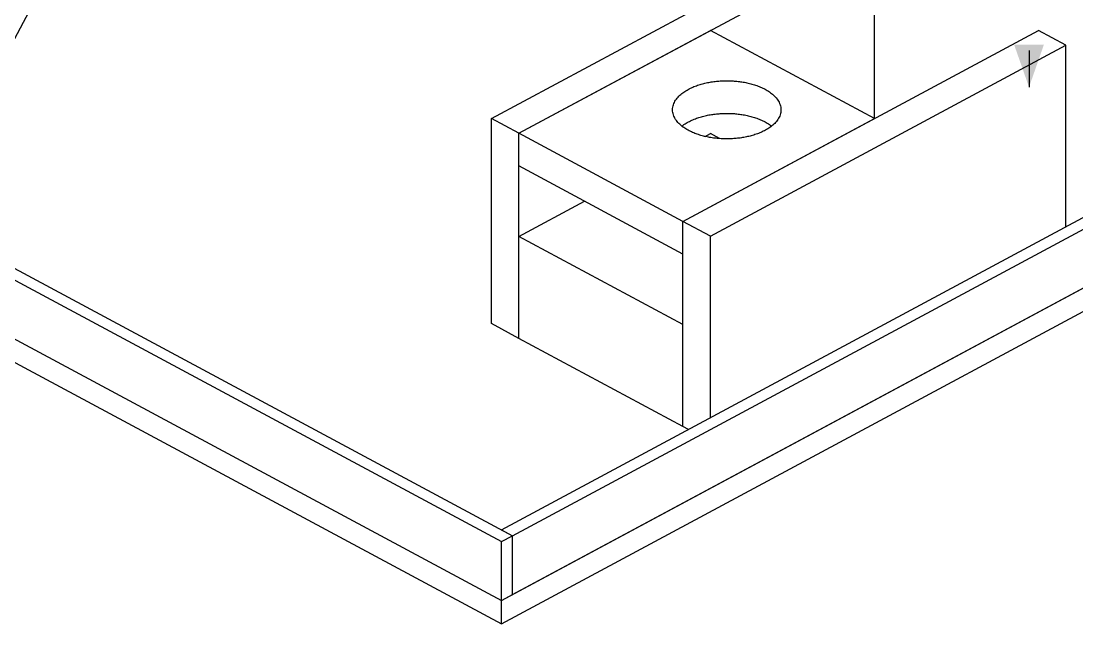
# Model space of a CAD drawing. Header units: millimetres. Extents: x 0 to 841, y 0 to 594.
# Drawn here: x 290.2 to 389.7, y 160.9 to 217.7 of the extents above; entities that cross this region are included whole.
import ezdxf

# ---------------------------------------------------------------- set-up
doc = ezdxf.new("R2010")
doc.units = ezdxf.units.MM
doc.linetypes.add('EJE', pattern=[31, 20, -4, 3, -4])
for name, color, linetype, lineweight in [('COTA', 7, 'CONTINUOUS', 25), ('EJE', 7, 'EJE', 25), ('FINA', 7, 'CONTINUOUS', 25)]:
    doc.layers.add(name, color=color, linetype=linetype, lineweight=lineweight)

msp = doc.modelspace()

# ---------------------------------------------------------------- linework, layer by layer
at = {"layer": 'COTA'}
msp.add_solid([(385.219, 211.451), (386.619, 215.451), (383.819, 215.451)], dxfattribs=at)
at = {"layer": 'EJE'}
msp.add_line((385.219, 245.901), (385.219, 211.451), dxfattribs=at)
at = {"layer": 'FINA'}
for points in [[(72.531, 310.933), (336.531, 169.192)], [(71.5, 310.379), (335.5, 168.639)], [(335.5, 169.746), (597.437, 310.379)], [(336.531, 169.192), (598.469, 309.825)], [(71.5, 304.842), (335.5, 163.102)], [(71.5, 304.842), (335.5, 163.102)], [(335.5, 163.102), (599.5, 304.842)], [(336.531, 163.656), (598.469, 304.289)], [(71.5, 302.628), (335.5, 160.887)], [(335.5, 160.887), (599.5, 302.628)], [(334.559, 208.49), (368.074, 226.484)], [(337.137, 207.106), (370.653, 225.1)], [(370.653, 208.49), (370.653, 225.1)], [(290.948, 218.558), (283.576, 204.705)], [(337.137, 207.106), (355.184, 216.795)], [(352.606, 198.801), (386.121, 216.795)], [(370.653, 208.49), (355.184, 216.795)], [(388.699, 215.411), (386.121, 216.795)], [(355.184, 197.417), (388.699, 215.411)], [(388.699, 198.309), (388.699, 215.411)], [(351.626, 209.321), (351.631, 209.441), (351.646, 209.561), (351.67, 209.68), (351.704, 209.796), (351.745, 209.909), (351.795, 210.02), (351.852, 210.126), (351.915, 210.229), (351.984, 210.329), (352.058, 210.424), (352.137, 210.516), (352.22, 210.604), (352.307, 210.688), (352.397, 210.769), (352.49, 210.846), (352.585, 210.92), (352.683, 210.991), (352.784, 211.058), (352.886, 211.123), (352.99, 211.185), (353.095, 211.244), (353.202, 211.301), (353.31, 211.355), (353.419, 211.406), (353.53, 211.455), (353.641, 211.502), (353.754, 211.547), (353.867, 211.589), (353.981, 211.63), (354.096, 211.668), (354.211, 211.704), (354.327, 211.738), (354.443, 211.771), (354.56, 211.801), (354.678, 211.83), (354.796, 211.857), (354.914, 211.882), (355.033, 211.905), (355.152, 211.927), (355.271, 211.947), (355.39, 211.965), (355.51, 211.982), (355.63, 211.997), (355.75, 212.01), (355.871, 212.022), (355.991, 212.032), (356.112, 212.041), (356.232, 212.048), (356.353, 212.054), (356.474, 212.058), (356.595, 212.06), (356.716, 212.061), (356.837, 212.061), (356.957, 212.058), (357.078, 212.055), (357.199, 212.05), (357.32, 212.043), (357.44, 212.035), (357.561, 212.025), (357.681, 212.013), (357.802, 212), (357.922, 211.986), (358.041, 211.969), (358.161, 211.951), (358.28, 211.932), (358.399, 211.911), (358.518, 211.888), (358.636, 211.863), (358.754, 211.837), (358.872, 211.808), (358.989, 211.778), (359.106, 211.746), (359.222, 211.713), (359.337, 211.677), (359.452, 211.639), (359.566, 211.599), (359.68, 211.558), (359.792, 211.513), (359.904, 211.467), (360.015, 211.419), (360.124, 211.368), (360.233, 211.314), (360.34, 211.258)], [(360.34, 211.258), (360.447, 211.199), (360.553, 211.137), (360.656, 211.072), (360.758, 211.004), (360.858, 210.933), (360.955, 210.859), (361.049, 210.782), (361.141, 210.7), (361.229, 210.616), (361.314, 210.527), (361.394, 210.435), (361.47, 210.339), (361.54, 210.239), (361.605, 210.135), (361.662, 210.027), (361.713, 209.916), (361.756, 209.801), (361.79, 209.684), (361.815, 209.564), (361.83, 209.443), (361.835, 209.321)], [(361.835, 209.321), (361.83, 209.201), (361.816, 209.082), (361.792, 208.964), (361.759, 208.849), (361.718, 208.736), (361.669, 208.626), (361.613, 208.52), (361.55, 208.418), (361.482, 208.319), (361.409, 208.224), (361.331, 208.133), (361.248, 208.045), (361.163, 207.961), (361.074, 207.881), (360.982, 207.804), (360.887, 207.73), (360.79, 207.659), (360.691, 207.591), (360.59, 207.527), (360.487, 207.465), (360.382, 207.406), (360.276, 207.349), (360.169, 207.295), (360.061, 207.244), (359.951, 207.194), (359.841, 207.148), (359.729, 207.103), (359.617, 207.06), (359.504, 207.02), (359.39, 206.982), (359.276, 206.945), (359.161, 206.911), (359.046, 206.878), (358.929, 206.847), (358.813, 206.818), (358.696, 206.791), (358.579, 206.766), (358.461, 206.742), (358.343, 206.72), (358.225, 206.7), (358.106, 206.681), (357.987, 206.664), (357.868, 206.649), (357.749, 206.635), (357.63, 206.623), (357.51, 206.612), (357.39, 206.603), (357.271, 206.595), (357.151, 206.589), (357.031, 206.585), (356.911, 206.582), (356.791, 206.58), (356.671, 206.58), (356.551, 206.582), (356.431, 206.585), (356.311, 206.589), (356.191, 206.595), (356.071, 206.603), (355.951, 206.612), (355.832, 206.623), (355.712, 206.635), (355.593, 206.649), (355.474, 206.664), (355.355, 206.681), (355.237, 206.7), (355.118, 206.72), (355, 206.742), (354.883, 206.766), (354.765, 206.791), (354.648, 206.818), (354.532, 206.847), (354.416, 206.878), (354.3, 206.911), (354.185, 206.945), (354.071, 206.982), (353.957, 207.02), (353.844, 207.06), (353.732, 207.103), (353.62, 207.148), (353.51, 207.194), (353.4, 207.244), (353.292, 207.295), (353.185, 207.349), (353.079, 207.406), (352.975, 207.465), (352.872, 207.527), (352.771, 207.591), (352.671, 207.659), (352.574, 207.73), (352.48, 207.804), (352.388, 207.881), (352.299, 207.961), (352.213, 208.045), (352.131, 208.133), (352.053, 208.224), (351.979, 208.319), (351.911, 208.418), (351.849, 208.52), (351.793, 208.626), (351.744, 208.736), (351.703, 208.849), (351.67, 208.964), (351.646, 209.082), (351.631, 209.201), (351.626, 209.321)], [(352.506, 207.783), (352.602, 207.856), (352.7, 207.926), (352.8, 207.993), (352.902, 208.057), (353.006, 208.119), (353.111, 208.177), (353.218, 208.233), (353.326, 208.287), (353.436, 208.338), (353.546, 208.386), (353.657, 208.433), (353.769, 208.477), (353.882, 208.519), (353.996, 208.559), (354.111, 208.597), (354.226, 208.633), (354.342, 208.666), (354.458, 208.699), (354.575, 208.729), (354.692, 208.757), (354.81, 208.784), (354.928, 208.809), (355.046, 208.832), (355.165, 208.853), (355.284, 208.873), (355.403, 208.891), (355.522, 208.907), (355.642, 208.922), (355.762, 208.935), (355.882, 208.947), (356.002, 208.957), (356.122, 208.966), (356.243, 208.973), (356.363, 208.978), (356.484, 208.982), (356.604, 208.984), (356.725, 208.985), (356.846, 208.984), (356.966, 208.982), (357.087, 208.979), (357.207, 208.973), (357.328, 208.966), (357.448, 208.958), (357.568, 208.948), (357.688, 208.937), (357.808, 208.923), (357.928, 208.909), (358.047, 208.892), (358.167, 208.875), (358.286, 208.855), (358.404, 208.834), (358.523, 208.811), (358.641, 208.786), (358.758, 208.76), (358.876, 208.731), (358.992, 208.701), (359.109, 208.67), (359.225, 208.636), (359.34, 208.6), (359.454, 208.562), (359.568, 208.523), (359.681, 208.481), (359.794, 208.437), (359.905, 208.391), (360.016, 208.342), (360.125, 208.292), (360.233, 208.238), (360.34, 208.182)], [(337.137, 207.106), (334.559, 208.49)], [(334.559, 189.173), (334.559, 208.49)], [(352.606, 198.801), (370.653, 208.49)], [(360.34, 208.182), (360.447, 208.123), (360.553, 208.061), (360.657, 207.996), (360.758, 207.928), (360.858, 207.857), (360.956, 207.783)], [(337.137, 187.789), (337.137, 207.106)], [(352.606, 198.801), (337.137, 207.106)], [(337.137, 204.03), (337.137, 207.106)], [(354.688, 206.809), (355.184, 207.075)], [(356.062, 206.604), (355.184, 207.075)], [(352.606, 195.725), (337.137, 204.03)], [(337.137, 197.386), (343.324, 200.708)], [(355.184, 197.417), (352.606, 198.801)], [(352.606, 179.484), (352.606, 198.801)], [(352.606, 195.725), (352.606, 198.801)], [(352.606, 189.081), (337.137, 197.386)], [(337.137, 187.789), (337.137, 197.386)], [(355.184, 180.314), (355.184, 197.417)], [(337.137, 187.789), (334.559, 189.173)], [(352.606, 179.484), (352.606, 189.081)], [(352.606, 179.484), (337.137, 187.789)], [(353.121, 179.207), (352.606, 179.484)], [(335.5, 169.746), (336.531, 169.192)], [(335.5, 168.639), (336.531, 169.192)], [(336.531, 163.656), (336.531, 169.192)], [(336.531, 163.656), (336.531, 169.192)], [(335.5, 163.102), (335.5, 168.639)], [(335.5, 163.102), (336.531, 163.656)], [(335.5, 160.887), (335.5, 163.102)]]:
    msp.add_lwpolyline(points, dxfattribs=at)

doc.saveas('drawing.dxf')
